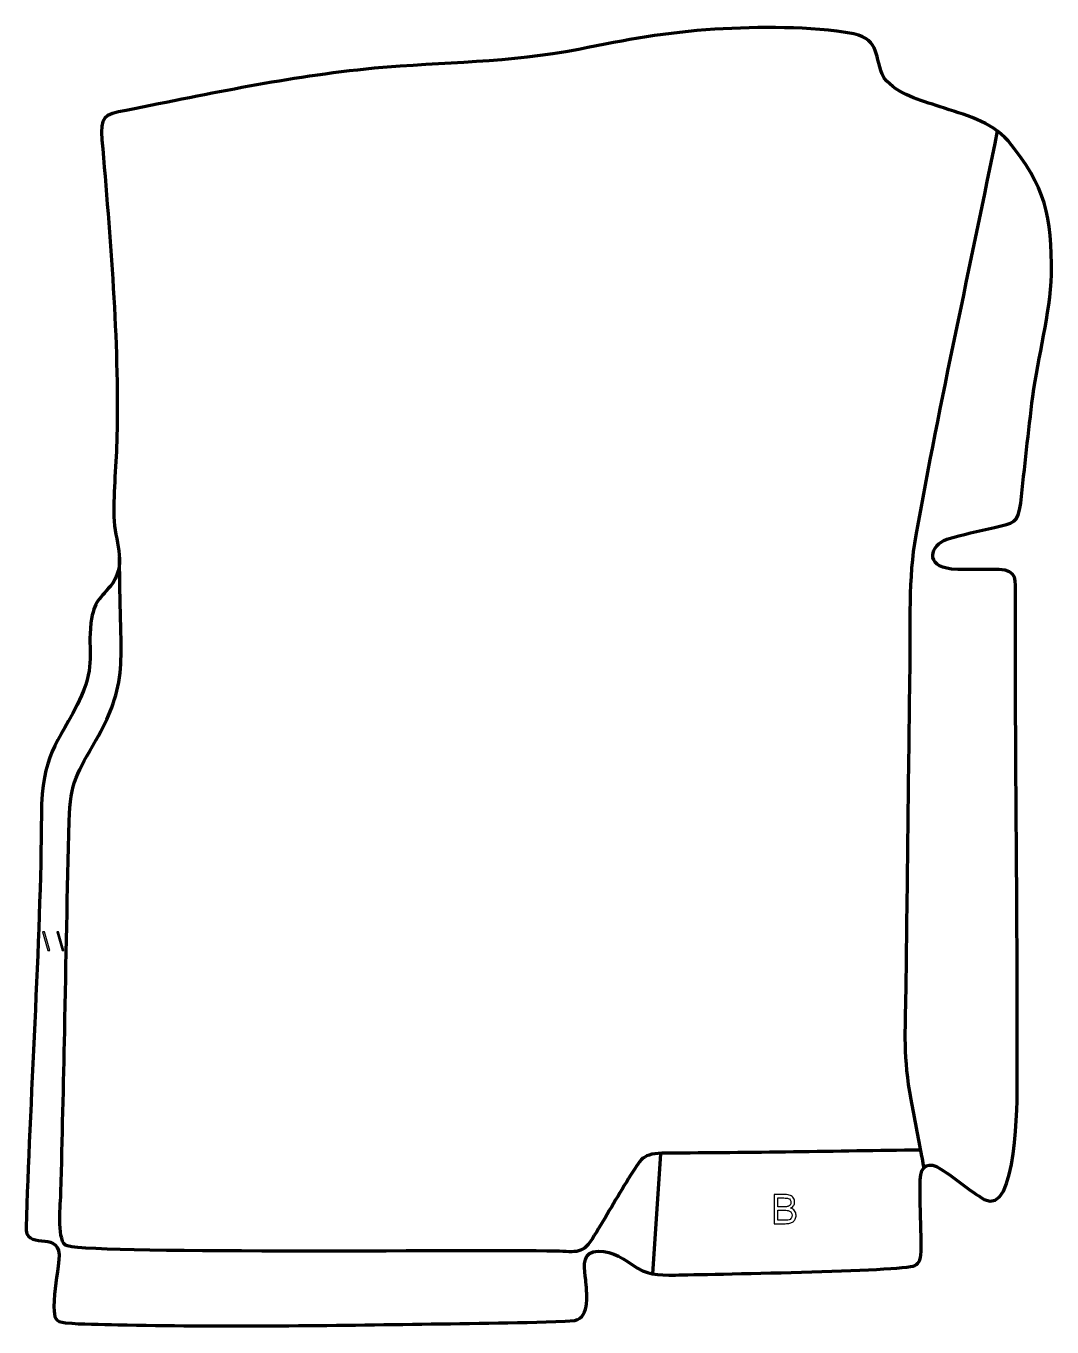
# Model space of a CAD drawing. Header units: millimetres. Extents: x -560 to 81, y 6 to 818.
import ezdxf

# ---------------------------------------------------------------- set-up
doc = ezdxf.new("R2010")
doc.units = ezdxf.units.MM
doc.header["$MEASUREMENT"] = 0
doc.layers.add('layer 2', color=7, linetype='Continuous')
doc.layers.add('layer 3', color=7, linetype='Continuous')

msp = doc.modelspace()

# ---------------------------------------------------------------- linework, layer by layer
at = {"layer": 'layer 2', "color": 142, "lineweight": 158}
for points, knots in [([(46.3962, 752.6069), (29.4627, 668.6275), (10.6661, 584.2835), (-4.5114, 500.0491), (-4.5114, 500.0491), (-9.3497, 473.1966), (-7.9523, 443.8668), (-8.3051, 416.4767), (-8.3051, 416.4767), (-9.1608, 350.0436), (-9.8978, 283.609), (-10.7283, 217.1755), (-10.7283, 217.1755), (-10.7283, 217.1755), (-10.7471, 215.6772), (-10.7471, 215.6772), (-10.7471, 215.6772), (-11.1991, 189.5529), (-12.4772, 174.0405), (-7.5885, 147.6473), (-7.5885, 147.6473), (-5.4036, 135.8515), (-3.0595, 124.0857), (-0.875, 112.2885), (-0.875, 112.2885), (-0.5176, 110.342), (-0.1601, 108.3954), (0.1973, 106.4489), (0.1973, 106.4489), (0.1973, 106.4489), (0.4654, 104.989), (0.4654, 104.989)], [0, 0, 0, 0, 0.11111111, 0.11111111, 0.11111111, 0.11111111, 0.22222222, 0.22222222, 0.22222222, 0.22222222, 0.33333333, 0.33333333, 0.33333333, 0.33333333, 0.44444444, 0.44444444, 0.44444444, 0.44444444, 0.55555556, 0.55555556, 0.55555556, 0.55555556, 0.66666667, 0.66666667, 0.66666667, 0.66666667, 0.77777778, 0.77777778, 0.77777778, 0.77777778, 1, 1, 1, 1]), ([(-1.5723, 116.086), (-54.4816, 115.3272), (-107.383, 114.3119), (-160.2992, 114.1486), (-160.2992, 114.1486), (-175.6544, 114.104), (-175.8768, 110.8265), (-183.7734, 98.2567), (-183.7734, 98.2567), (-191.166, 86.4891), (-197.9843, 74.458), (-205.2097, 62.6016), (-205.2097, 62.6016), (-212.6871, 50.4303), (-216.0065, 52.5671), (-229.3818, 52.8994), (-229.3818, 52.8994), (-282.7682, 53.8194), (-529.0599, 50.9021), (-535.461, 56.674), (-535.461, 56.674), (-541.0137, 61.6809), (-538.4355, 82.3258), (-538.2472, 90.0352), (-538.2472, 90.0352), (-537.4326, 123.37), (-536.6063, 156.7035), (-535.9321, 190.0416), (-535.9321, 190.0416), (-535.0856, 233.8836), (-534.2925, 277.7235), (-533.0989, 321.558), (-533.0989, 321.558), (-532.4144, 346.5827), (-527.9818, 351.444), (-516.1736, 372.3224), (-516.1736, 372.3224), (-508.5222, 386.0147), (-503.0473, 398.4041), (-501.3132, 414.1538), (-501.3132, 414.1538), (-500.0834, 428.5717), (-501.0076, 443.5746), (-501.3059, 458.0538), (-501.3059, 458.0538), (-501.4487, 467.514), (-501.5914, 476.9743), (-501.7342, 486.4345)], [0, 0, 0, 0, 0.07692308, 0.07692308, 0.07692308, 0.07692308, 0.15384615, 0.15384615, 0.15384615, 0.15384615, 0.23076923, 0.23076923, 0.23076923, 0.23076923, 0.30769231, 0.30769231, 0.30769231, 0.30769231, 0.38461538, 0.38461538, 0.38461538, 0.38461538, 0.46153846, 0.46153846, 0.46153846, 0.46153846, 0.53846154, 0.53846154, 0.53846154, 0.53846154, 0.61538462, 0.61538462, 0.61538462, 0.61538462, 0.69230769, 0.69230769, 0.69230769, 0.69230769, 0.76923077, 0.76923077, 0.76923077, 0.76923077, 0.84615385, 0.84615385, 0.84615385, 0.84615385, 1, 1, 1, 1])]:
    msp.add_open_spline(points, degree=3, knots=knots, dxfattribs=at)
at = {"layer": 'layer 2', "color": 142}
for points, knots in [([(-546.3788, 240.6889), (-546.3788, 240.6889), (-549.6707, 252.4569), (-549.6707, 252.4569), (-549.6707, 252.4569), (-549.6707, 252.4569), (-548.5522, 252.4569), (-548.5522, 252.4569), (-548.5522, 252.4569), (-548.5522, 252.4569), (-545.2603, 240.6889), (-545.2603, 240.6889), (-545.2603, 240.6889), (-545.2603, 240.6889), (-546.3788, 240.6889), (-546.3788, 240.6889)], [0, 0, 0, 0, 0.2, 0.2, 0.2, 0.2, 0.4, 0.4, 0.4, 0.4, 0.6, 0.6, 0.6, 0.6, 1, 1, 1, 1]), ([(-537.5422, 240.6889), (-537.5422, 240.6889), (-540.8341, 252.4569), (-540.8341, 252.4569), (-540.8341, 252.4569), (-540.8341, 252.4569), (-539.7156, 252.4569), (-539.7156, 252.4569), (-539.7156, 252.4569), (-539.7156, 252.4569), (-536.4237, 240.6889), (-536.4237, 240.6889), (-536.4237, 240.6889), (-536.4237, 240.6889), (-537.5422, 240.6889), (-537.5422, 240.6889)], [0, 0, 0, 0, 0.2, 0.2, 0.2, 0.2, 0.4, 0.4, 0.4, 0.4, 0.6, 0.6, 0.6, 0.6, 1, 1, 1, 1]), ([(-92.9724, 70.0789), (-92.9724, 70.0789), (-92.9724, 88.2653), (-92.9724, 88.2653), (-92.9724, 88.2653), (-92.9724, 88.2653), (-86.1483, 88.2653), (-86.1483, 88.2653), (-86.1483, 88.2653), (-84.7597, 88.2653), (-83.6464, 88.0833), (-82.8039, 87.715), (-82.8039, 87.715), (-81.9657, 87.3467), (-81.3096, 86.7794), (-80.8354, 86.0132), (-80.8354, 86.0132), (-80.3571, 85.2512), (-80.12, 84.4511), (-80.12, 83.6129), (-80.12, 83.6129), (-80.12, 82.8382), (-80.3317, 82.1058), (-80.7508, 81.42), (-80.7508, 81.42), (-81.1699, 80.7342), (-81.8049, 80.1796), (-82.6558, 79.7563), (-82.6558, 79.7563), (-81.5551, 79.4346), (-80.7084, 78.8842), (-80.12, 78.1053), (-80.12, 78.1053), (-79.5273, 77.3306), (-79.231, 76.412), (-79.231, 75.3536), (-79.231, 75.3536), (-79.231, 74.4985), (-79.413, 73.7069), (-79.7729, 72.9745), (-79.7729, 72.9745), (-80.1327, 72.2421), (-80.5772, 71.6791), (-81.1064, 71.2812), (-81.1064, 71.2812), (-81.6355, 70.8875), (-82.3002, 70.5869), (-83.096, 70.3837), (-83.096, 70.3837), (-83.8961, 70.1805), (-84.874, 70.0789), (-86.034, 70.0789), (-86.034, 70.0789), (-86.034, 70.0789), (-92.9724, 70.0789), (-92.9724, 70.0789)], [0, 0, 0, 0, 0.06666667, 0.06666667, 0.06666667, 0.06666667, 0.13333333, 0.13333333, 0.13333333, 0.13333333, 0.2, 0.2, 0.2, 0.2, 0.26666667, 0.26666667, 0.26666667, 0.26666667, 0.33333333, 0.33333333, 0.33333333, 0.33333333, 0.4, 0.4, 0.4, 0.4, 0.46666667, 0.46666667, 0.46666667, 0.46666667, 0.53333333, 0.53333333, 0.53333333, 0.53333333, 0.6, 0.6, 0.6, 0.6, 0.66666667, 0.66666667, 0.66666667, 0.66666667, 0.73333333, 0.73333333, 0.73333333, 0.73333333, 0.8, 0.8, 0.8, 0.8, 0.86666667, 0.86666667, 0.86666667, 0.86666667, 1, 1, 1, 1]), ([(-90.5594, 80.6199), (-90.5594, 80.6199), (-86.6266, 80.6199), (-86.6266, 80.6199), (-86.6266, 80.6199), (-85.5598, 80.6199), (-84.7936, 80.6919), (-84.3322, 80.8316), (-84.3322, 80.8316), (-83.7183, 81.0136), (-83.2569, 81.3184), (-82.9479, 81.7417), (-82.9479, 81.7417), (-82.6388, 82.1651), (-82.4822, 82.6942), (-82.4822, 83.3335), (-82.4822, 83.3335), (-82.4822, 83.9388), (-82.6261, 84.4722), (-82.9182, 84.9294), (-82.9182, 84.9294), (-83.2061, 85.3909), (-83.621, 85.7084), (-84.1586, 85.8777), (-84.1586, 85.8777), (-84.6962, 86.047), (-85.6191, 86.1317), (-86.923, 86.1317), (-86.923, 86.1317), (-86.923, 86.1317), (-90.5594, 86.1317), (-90.5594, 86.1317), (-90.5594, 86.1317), (-90.5594, 86.1317), (-90.5594, 80.6199), (-90.5594, 80.6199)], [0, 0, 0, 0, 0.1, 0.1, 0.1, 0.1, 0.2, 0.2, 0.2, 0.2, 0.3, 0.3, 0.3, 0.3, 0.4, 0.4, 0.4, 0.4, 0.5, 0.5, 0.5, 0.5, 0.6, 0.6, 0.6, 0.6, 0.7, 0.7, 0.7, 0.7, 0.8, 0.8, 0.8, 0.8, 1, 1, 1, 1]), ([(-90.5594, 72.2125), (-90.5594, 72.2125), (-86.0297, 72.2125), (-86.0297, 72.2125), (-86.0297, 72.2125), (-85.2508, 72.2125), (-84.7047, 72.2421), (-84.3872, 72.3014), (-84.3872, 72.3014), (-83.8369, 72.3988), (-83.3712, 72.5639), (-82.9987, 72.7967), (-82.9987, 72.7967), (-82.6261, 73.0295), (-82.3213, 73.3682), (-82.08, 73.8127), (-82.08, 73.8127), (-81.8387, 74.2572), (-81.7202, 74.7694), (-81.7202, 75.3494), (-81.7202, 75.3494), (-81.7202, 76.031), (-81.8938, 76.6194), (-82.2451, 77.1232), (-82.2451, 77.1232), (-82.5923, 77.6269), (-83.0749, 77.9783), (-83.6929, 78.1815), (-83.6929, 78.1815), (-84.3068, 78.3847), (-85.1958, 78.4863), (-86.3515, 78.4863), (-86.3515, 78.4863), (-86.3515, 78.4863), (-90.5594, 78.4863), (-90.5594, 78.4863), (-90.5594, 78.4863), (-90.5594, 78.4863), (-90.5594, 72.2125), (-90.5594, 72.2125)], [0, 0, 0, 0, 0.09090909, 0.09090909, 0.09090909, 0.09090909, 0.18181818, 0.18181818, 0.18181818, 0.18181818, 0.27272727, 0.27272727, 0.27272727, 0.27272727, 0.36363636, 0.36363636, 0.36363636, 0.36363636, 0.45454545, 0.45454545, 0.45454545, 0.45454545, 0.54545455, 0.54545455, 0.54545455, 0.54545455, 0.63636364, 0.63636364, 0.63636364, 0.63636364, 0.72727273, 0.72727273, 0.72727273, 0.72727273, 0.81818182, 0.81818182, 0.81818182, 0.81818182, 1, 1, 1, 1])]:
    msp.add_open_spline(points, degree=3, knots=knots, dxfattribs=at)
at = {"layer": 'layer 2', "color": 142, "lineweight": 158}
msp.add_open_spline([(-163.9932, 113.695), (-163.9932, 113.695), (-168.8124, 38.6961), (-168.8124, 38.6961)], degree=3, dxfattribs=at)
at = {"layer": 'layer 3', "color": 242, "lineweight": 158}
msp.add_open_spline([(-342.6401, 791.7391), (-298.9063, 795.6846), (-258.5238, 795.0338), (-214.8339, 803.5438), (-214.8339, 803.5438), (-184.9412, 809.4806), (-160.6583, 814.2669), (-129.9504, 816.0735), (-129.9504, 816.0735), (-102.1433, 817.6655), (-70.6999, 818.1363), (-43.2566, 813.2497), (-43.2566, 813.2497), (-26.0736, 809.032), (-30.8511, 798.7591), (-24.3147, 785.5467), (-24.3147, 785.5467), (-15.4405, 774.9813), (-1.8959, 771.9886), (10.6457, 767.7293), (10.6457, 767.7293), (25.8693, 762.6199), (42.295, 758.849), (53.1395, 746.3607), (53.1395, 746.3607), (76.7178, 717.7396), (80.5484, 699.4949), (80.2406, 662.9375), (80.2406, 662.9375), (79.3897, 638.0441), (71.8751, 611.8924), (68.5629, 586.7725), (68.5629, 586.7725), (65.7816, 564.7461), (63.5238, 542.1855), (61.0133, 520.0636), (61.0133, 520.0636), (59.3666, 507.3831), (56.8982, 507.9692), (44.5637, 504.9437), (44.5637, 504.9437), (34.662, 502.5148), (24.7325, 500.7118), (15, 497.5761), (15, 497.5761), (4.3439, 494.0282), (1.0301, 480.7323), (17.8149, 478.9548), (17.8149, 478.9548), (28.2429, 478.1352), (37.4391, 478.9962), (47.5229, 478.6319), (47.5229, 478.6319), (59.3225, 478.2057), (57.7628, 472.0348), (57.7385, 462.0239), (57.7385, 462.0239), (57.5337, 360.7692), (59.1339, 259.5063), (58.887, 158.2703), (58.887, 158.2703), (58.8511, 148.2128), (58.9854, 73.8731), (38.2575, 85.2602), (38.2575, 85.2602), (28.9991, 90.6414), (20.2238, 98.42), (11.2279, 104.184), (11.2279, 104.184), (3.4524, 109.166), (-1.4387, 106.7686), (-1.7075, 97.3907), (-1.7075, 97.3907), (-1.9421, 83.1231), (-1.2539, 69.164), (-1.0471, 54.9495), (-1.0471, 54.9495), (-0.9509, 48.3356), (-2.2909, 45.3686), (-5.1017, 43.9851), (-5.1017, 43.9851), (-12.6158, 40.2868), (-136.3462, 38.4903), (-154.4721, 38.0108), (-154.4721, 38.0108), (-166.4545, 37.9972), (-172.1262, 37.7586), (-181.8011, 44.576), (-181.8011, 44.576), (-188.7672, 49.4847), (-197.0008, 54.5532), (-205.8554, 52.3958), (-205.8554, 52.3958), (-213.431, 50.5501), (-211.0897, 40.9961), (-210.569, 34.9385), (-210.569, 34.9385), (-209.9283, 27.4842), (-207.6632, 11.8744), (-217.4221, 9.5656), (-217.4221, 9.5656), (-248.7811, 7.9928), (-281.4786, 7.8339), (-312.9113, 7.374), (-312.9113, 7.374), (-375.8085, 6.4538), (-439.9816, 5.5626), (-502.8336, 7.0011), (-502.8336, 7.0011), (-513.1104, 7.2226), (-525.3188, 7.2206), (-535.3728, 8.1908), (-535.3728, 8.1908), (-541.9919, 8.8295), (-542.4887, 11.2465), (-542.6398, 18.0668), (-542.6398, 18.0668), (-542.7278, 29.0056), (-540.5259, 37.0304), (-539.4853, 47.4111), (-539.4853, 47.4111), (-537.5469, 66.747), (-558.4116, 53.4445), (-559.978, 65.7863), (-559.978, 65.7863), (-559.978, 65.7863), (-560.0596, 67.8366), (-560.0596, 67.8366), (-560.0596, 67.8366), (-557.8489, 143.0579), (-550.9246, 247.0719), (-550.4435, 325.3273), (-550.4435, 325.3273), (-550.2051, 364.1083), (-541.0235, 367.262), (-525.3685, 399.9413), (-525.3685, 399.9413), (-517.0498, 419.6045), (-521.4581, 426.3615), (-519.6198, 445.2724), (-519.6198, 445.2724), (-517.4335, 459.9402), (-514.0265, 459.6684), (-505.8516, 470.2192), (-505.8516, 470.2192), (-497.0113, 483.8079), (-504.9152, 496.2998), (-505.2524, 511.6099), (-505.2524, 511.6099), (-505.4134, 527.9946), (-503.756, 545.1775), (-503.2963, 561.777), (-503.2963, 561.777), (-501.9515, 621.7251), (-507.5657, 686.8241), (-512.6468, 747.0531), (-512.6468, 747.0531), (-513.8746, 761.6072), (-511.8555, 762.6722), (-497.5622, 765.4579), (-497.5622, 765.4579), (-442.3079, 776.2265), (-399.2996, 786.0991), (-342.6401, 791.7391)], degree=3, knots=[0, 0, 0, 0, 0.02380952, 0.02380952, 0.02380952, 0.02380952, 0.04761905, 0.04761905, 0.04761905, 0.04761905, 0.07142857, 0.07142857, 0.07142857, 0.07142857, 0.0952381, 0.0952381, 0.0952381, 0.0952381, 0.11904762, 0.11904762, 0.11904762, 0.11904762, 0.14285714, 0.14285714, 0.14285714, 0.14285714, 0.16666667, 0.16666667, 0.16666667, 0.16666667, 0.19047619, 0.19047619, 0.19047619, 0.19047619, 0.21428571, 0.21428571, 0.21428571, 0.21428571, 0.23809524, 0.23809524, 0.23809524, 0.23809524, 0.26190476, 0.26190476, 0.26190476, 0.26190476, 0.28571429, 0.28571429, 0.28571429, 0.28571429, 0.30952381, 0.30952381, 0.30952381, 0.30952381, 0.33333333, 0.33333333, 0.33333333, 0.33333333, 0.35714286, 0.35714286, 0.35714286, 0.35714286, 0.38095238, 0.38095238, 0.38095238, 0.38095238, 0.4047619, 0.4047619, 0.4047619, 0.4047619, 0.42857143, 0.42857143, 0.42857143, 0.42857143, 0.45238095, 0.45238095, 0.45238095, 0.45238095, 0.47619048, 0.47619048, 0.47619048, 0.47619048, 0.5, 0.5, 0.5, 0.5, 0.52380952, 0.52380952, 0.52380952, 0.52380952, 0.54761905, 0.54761905, 0.54761905, 0.54761905, 0.57142857, 0.57142857, 0.57142857, 0.57142857, 0.5952381, 0.5952381, 0.5952381, 0.5952381, 0.61904762, 0.61904762, 0.61904762, 0.61904762, 0.64285714, 0.64285714, 0.64285714, 0.64285714, 0.66666667, 0.66666667, 0.66666667, 0.66666667, 0.69047619, 0.69047619, 0.69047619, 0.69047619, 0.71428571, 0.71428571, 0.71428571, 0.71428571, 0.73809524, 0.73809524, 0.73809524, 0.73809524, 0.76190476, 0.76190476, 0.76190476, 0.76190476, 0.78571429, 0.78571429, 0.78571429, 0.78571429, 0.80952381, 0.80952381, 0.80952381, 0.80952381, 0.83333333, 0.83333333, 0.83333333, 0.83333333, 0.85714286, 0.85714286, 0.85714286, 0.85714286, 0.88095238, 0.88095238, 0.88095238, 0.88095238, 0.9047619, 0.9047619, 0.9047619, 0.9047619, 0.92857143, 0.92857143, 0.92857143, 0.92857143, 0.95238095, 0.95238095, 0.95238095, 0.95238095, 1, 1, 1, 1], dxfattribs=at)

doc.saveas('drawing.dxf')
